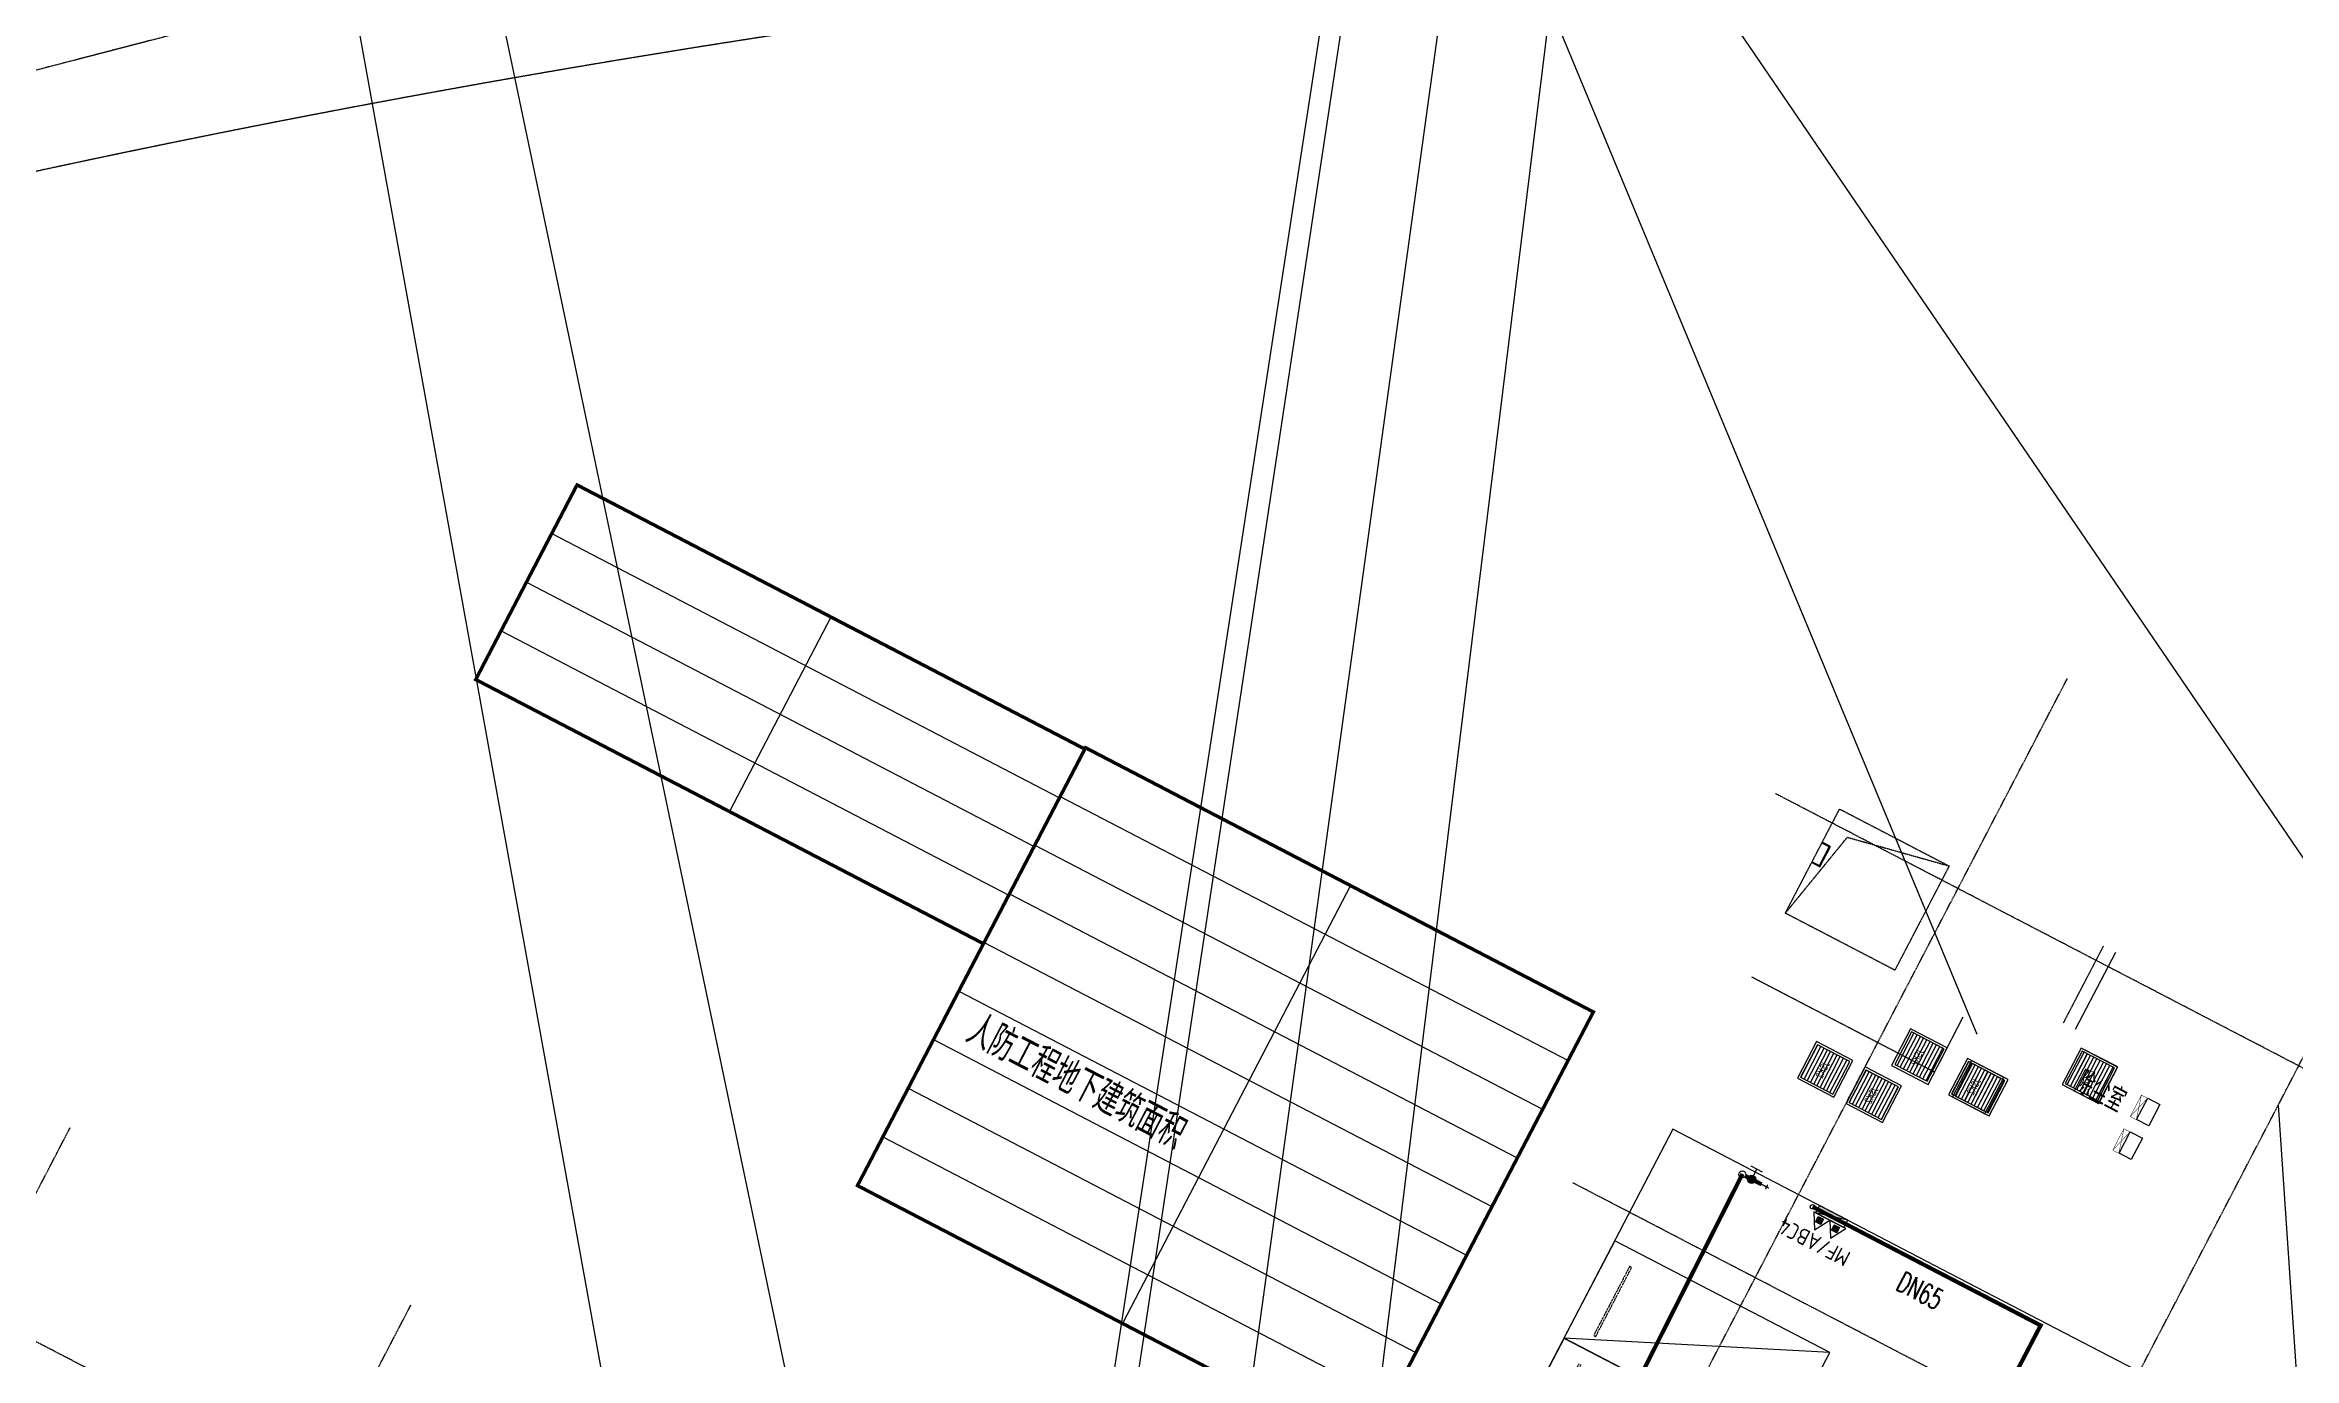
# Model space of a CAD drawing. Extents: x -1466470 to 922624, y -511729 to 590125.
# Drawn here: x -281017 to -231838, y 246144 to 274873 of the extents above; entities that cross this region are included whole.
import ezdxf
from ezdxf.xclip import XClip

# ---------------------------------------------------------------- set-up
doc = ezdxf.new("R2010")
doc.units = 0
doc.header["$LTSCALE"] = 10
doc.header["$MEASUREMENT"] = 0
doc.header["$XCLIPFRAME"] = 2
for name, pattern in [('104-6 B2核心筒$0$DASH', [0.35, 0.25, -0.1]), ('X-104 B2平面$0$ACAD_ISO04W100', [30, 24, -3, 0, -3]), ('X-104 B2平面$0$CENTER', [2, 1.25, -0.25, 0.25, -0.25]), ('X-104 B2平面$0$DOTE', [2.42, 2, -0.2, 0.02, -0.2]), ('X-104 B2平面$1$DASH', [0.35, 0.25, -0.1])]:
    doc.linetypes.add(name, pattern=pattern)
for name, color, linetype, plot in [('104-13 B2核心筒$0$04-不打印_辅助线', 165, 'Continuous', False), ('X-104 B2平面$0$04-不打印_辅助线', 165, 'Continuous', False), ('X-104 B2平面$0$04-不打印_面积', 5, 'Continuous', False), ('X-104 B2平面$1$DIM_MODI', 6, 'Continuous', False)]:
    doc.layers.add(name, color=color, linetype=linetype, plot=plot)
for name, color, linetype in [('104-6 B2核心筒$0$A-TECH_结构', 21, 'Continuous'), ('EQUIP_消火栓', 7, 'Continuous'), ('EQUIP_消防', 7, 'Continuous'), ('PIPE-消防', 1, 'Continuous'), ('PIPE-给水', 3, 'TG_J'), ('TEXT_消防', 7, 'Continuous'), ('VPIPE-消防', 1, 'Continuous'), ('X-104 B2平面$0$02-TEXT_房间', 7, 'Continuous'), ('X-104 B2平面$0$A-C_门', 150, 'Continuous'), ('X-104 B2平面$0$A-I_车位', 9, 'Continuous'), ('X-104 B2平面$0$A-SUR_看线', 231, 'Continuous'), ('X-104 B2平面$0$A_AXIS-轴线', 9, 'X-104 B2平面$0$DOTE'), ('X-104 B2平面$0$A_STR-砼墙', 51, 'Continuous'), ('X-104 B2平面$0$M-用地 红线', 20, 'X-104 B2平面$0$ACAD_ISO04W100'), ('X-104 B2平面$0$VPIPE-消防', 1, 'Continuous'), ('X-104 B2平面$0$人防分区指标', 5, 'Continuous'), ('X-104 B2平面$0$抗爆隔墙', 151, 'Continuous'), ('X-104 B2平面$0$文字1', 7, 'Continuous'), ('X-104 B2平面$0$集水坑&', 6, 'Continuous'), ('X-104 B2平面$1$A-C_门', 150, 'Continuous'), ('X-104 B2平面$1$集水坑&', 7, 'Continuous'), ('水-管线-给水低', 1, 'Continuous'), ('水-设备-给水', 7, 'Continuous'), ('水-阀门-给水', 7, 'Continuous')]:
    doc.layers.add(name, color=color, linetype=linetype)
doc.layers.get('X-104 B2平面$0$A-SUR_看线').off()
doc.styles.add('_TWT_PIPEDN', font='SIMPLEX', dxfattribs={"width": 0.8, "height": 3.5, "bigfont": 'HZTXT'})
doc.styles.get("Standard").update_dxf_attribs({"font": 'gbenor.shx', "bigfont": 'gbcbig.shx'})
doc.styles.add('TG_LINETYPE', font='romans2.shx', dxfattribs={"width": 0.8, "height": 3, "bigfont": 'hzdf2.shx'})
doc.styles.add('X-104 B2平面$0$20150624地库ZL1_t8_t8$0$20150624地库ZL1_t8_t8$0$华通样式', font='ros1.shx', dxfattribs={"width": 0.7, "height": 3.5, "bigfont": 'jd.shx'})
doc.styles.add('X-104 B2平面$0$_TCH_SPACE', font='ros.shx', dxfattribs={"width": 0.75, "height": 5, "bigfont": 'jd.shx'})
doc.styles.add('X-104 B2平面$0$TEXT', font='TSSDENG.shx', dxfattribs={"bigfont": 'GBCBIG.shx'})
doc.linetypes.add('TG_J', pattern='A,2,-0.3,["J",TG_LINETYPE,S=0.1,R=0,X=-0.23,Y=-0.15],0', length=2.3)
doc.linetypes.add('TG_XH', pattern='A,5,-0.6,["XH",TG_LINETYPE,S=0.1,R=0,X=-0.52,Y=-0.15],0', length=5.6)
pattern_1 = [(180, (-432649.534, -553252.195), (-7e-15, -79.375), [])]

# ---------------------------------------------------------------- blocks, each defined once
blk = doc.blocks.new('104-6 B2核心筒')
at = {"layer": '104-6 B2核心筒$0$A-TECH_结构', "linetype": '104-6 B2核心筒$0$DASH'}
for points in [[(56300, 54180), (56736, 56280), (59000, 56751)], [(56300, 54180), (56300, 56750), (59000, 56750), (59000, 54180), (56300, 54180)]]:
    blk.add_lwpolyline(points, dxfattribs=at)
blk = doc.blocks.new('X-104 B2平面$0$magy')
blk.add_lwpolyline([(0, 265), (300, 265), (300, -265), (0, -265)], close=True)
at = {"const_width": 10}
blk.add_lwpolyline([(455, 270), (455, -260), (305, -260), (305, 270)], close=True, dxfattribs=at)
for points in [[(305, 270), (455, -260)], [(455, 270), (305, -260)]]:
    blk.add_lwpolyline(points, dxfattribs=at)
blk = doc.blocks.new('X-104 B2平面$0$jgfd')
blk.add_lwpolyline([(5300, -1200), (0, -1200), (0, 1200), (5300, 1200), (5300, -1200), (0, 1200)])
at = {"linetype": 'X-104 B2平面$1$DASH', "ltscale": 0.001}
blk.add_lwpolyline([(550, -850), (550, 850), (600, 850), (600, -850)], close=True, dxfattribs=at)
blk = doc.blocks.new('104 轴线')
for p, q in [((-113685, 111729), (-249575, 182469)), ((-206397, 125945), (-177039, 182341)), ((-100664, 136743), (-183422, 179824)), ((-198946, 122066), (-169588, 178462)), ((-245448, 124995), (-220710, 172516)), ((-105097, 128228), (-187855, 171309)), ((-238076, 120964), (-213259, 168637))]:
    blk.add_line(p, q)
at = {"layer": 'Defpoints'}
blk.add_lwpolyline([(13135, -2670), (19996, 9914), (18926, 200140), (-165691, 199501, 0.064843), (-234306, 190322, 0.064894), (-298282, 163874), (-300993, 152958), (-177498, -41043), (-162540, -55229), (-143745, -84755), (-123037, -89354), (13135, -2670)], format="xyb", close=True, dxfattribs=at)
blk = doc.blocks.new('104-13 B2核心筒')
at = {"layer": '104-13 B2核心筒$0$04-不打印_辅助线'}
ref = blk.add_blockref('104 轴线', (287656, 163437), dxfattribs=dict(at, rotation=57.54087654753766))
XClip(ref).set_block_clipping_path([(-309787.1235870313, 156236.3262284864), (-264650.8410785095, 85274.8859858383), (-219747.6862062201, 113836.3339625026), (-264883.9687147418, 184797.7742051506)])
blk = doc.blocks.new('X-104 B2平面$1$A$C51037562')
at = {"layer": 'X-104 B2平面$1$集水坑&'}
h = blk.add_hatch(dxfattribs=at)
h.set_pattern_fill('ANSI31', color=256, scale=50, angle=135)
h.set_pattern_definition(pattern_1)
h.paths.add_polyline_path([(-850, 850), (-50, 850), (-50, 50), (-850, 50)])
for points in [[(-900, 900), (0, 900), (0, 0), (-900, 0)], [(-850, 850), (-50, 850), (-50, 50), (-850, 50)]]:
    blk.add_lwpolyline(points, close=True, dxfattribs=at)
blk = doc.blocks.new('X-104 B2平面$0$A$C026855F6')
at = {"layer": 'X-104 B2平面$0$VPIPE-消防', "linetype": 'Continuous'}
blk.add_circle((-201534, -29357), 50, dxfattribs=at)
blk = doc.blocks.new('X-104 B2平面')
at = {"layer": 'X-104 B2平面$0$04-不打印_辅助线'}
blk.add_lwpolyline([(-44882, 251698), (-49317, 254007), (-49316, 254007), (-55393, 257170), (-58879, 250472)], dxfattribs=at)
at = {"layer": 'X-104 B2平面$0$04-不打印_面积', "color": 250}
for points in [[(-14545, 223432), (-114405, 369837), (-155951, 369837)], [(-42154, 257698), (-16810, -114737), (61547, 245499)]]:
    blk.add_lwpolyline(points, dxfattribs=at)
at = {"layer": 'X-104 B2平面$0$A_STR-砼墙', "linetype": 'X-104 B2平面$1$DASH'}
for p, q in [((-45979, 261176), (-46857, 259491)), ((-49669, 258418), (-53661, 260496))]:
    blk.add_line(p, q, dxfattribs=at)
at = {"layer": 'X-104 B2平面$0$A_STR-砼墙', "color": 4}
for points in [[(-52355, 263007), (-52177, 262914), (-51947, 263358), (-52124, 263450)], [(-52346, 263024), (-52186, 262941), (-51973, 263349), (-52133, 263432)]]:
    blk.add_lwpolyline(points, dxfattribs=at)
at = {"layer": 'X-104 B2平面$0$M-用地 红线', "ltscale": 0.05}
blk.add_lwpolyline([(126192, 339615), (129909, 332635), (42826, 293093), (-48208, 291496), (-159475, 262615), (-190030, 243404)], dxfattribs=at)
for points in [[(150269, 94604), (155218, 103682), (155021, 138681), (159909, 158709), (159215, 281864), (139103, 301795), (-35476, 301191, 0.037486), (-78019, 297848, 0.037485), (-119585, 288192), (-136790, 276835), (-150600, 270983), (-164076, 264400), (-168009, 248564, -0.064894), (-104033, 275012, -0.064843), (-35418, 284191), (149199, 284830), (150269, 94604)], [(143408, 82020), (150269, 94604), (149199, 284830), (-35418, 284191, 0.064843), (-104033, 275012, 0.064894), (-168009, 248564), (-170720, 237648), (-47225, 43647), (-32267, 29461), (-13472, -65), (7236, -4664), (143408, 82020)], [(143408, 82020), (150269, 94604), (149199, 284830), (-35418, 284191, 0.064843), (-104033, 275012, 0.064894), (-168009, 248564), (-170720, 237648), (-47225, 43647), (-32267, 29461), (-13472, -65), (7236, -4664), (143408, 82020)]]:
    blk.add_lwpolyline(points, format="xyb", close=True, dxfattribs=at)
at = {"layer": 'X-104 B2平面$0$人防分区指标', "color": 1}
blk.add_line((-73800, 268377), (-76016, 264119), dxfattribs=at)
at = {"layer": 'X-104 B2平面$0$人防分区指标', "color": 1, "const_width": 75}
for points in [[(-81568, 267009), (-70465, 261229), (-68248, 265487), (-79352, 271267)], [(-73220, 255937), (-62116, 250157), (-57129, 259736), (-68233, 265517)]]:
    blk.add_lwpolyline(points, close=True, dxfattribs=at)
at = {"layer": 'X-104 B2平面$0$人防分区指标', "color": 1}
for points in [[(-79906, 270202), (-68802, 264422)], [(-80460, 269138), (-69356, 263358)], [(-81014, 268074), (-69911, 262294)], [(-81568, 267009), (-70465, 261229)], [(-68787, 264452), (-57683, 258672)], [(-69341, 263388), (-58238, 257608)], [(-69895, 262323), (-58792, 256543)], [(-62439, 262500), (-67426, 252921)], [(-70449, 261259), (-59346, 255479)], [(-71003, 260194), (-59900, 254414)], [(-71557, 259130), (-60454, 253350)], [(-72111, 258066), (-61008, 252286)], [(-72666, 257001), (-61562, 251221)]]:
    blk.add_lwpolyline(points, dxfattribs=at)
at = {"layer": 'X-104 B2平面$0$抗爆隔墙'}
blk.add_line((-45713, 261037), (-46590, 259352), dxfattribs=at)
at = {"layer": 'X-104 B2平面$1$A-C_门'}
blk.add_line((-49548, 258652), (-49040, 259628), dxfattribs=at)
at = {"layer": 'X-104 B2平面$1$DIM_MODI'}
for p, q in [((-37936, 445068), (-68719, 240992)), ((-66284, 239390), (-37936, 445068)), ((-37936, 445068), (-63154, 240528)), ((-48733, 259243), (-104357, 393184))]:
    blk.add_line(p, q, dxfattribs=at)
for points in [[(-68919, 243315), (-37936, 445068), (842, 445068)], [(-75175, 231730), (-104357, 393184), (-126954, 393184)], [(-70303, 230434), (-104357, 393184)]]:
    blk.add_lwpolyline(points, dxfattribs=at)
at = {"linetype": 'X-104 B2平面$0$CENTER', "rotation": 332.499102747414}
blk.add_blockref('104-6 B2核心筒', (-127888, 239836), dxfattribs=at)
at = {"rotation": 302.4591234524622}
blk.add_blockref('104-13 B2核心筒', (-162014, 239690), dxfattribs=at)
at = {"layer": 'X-104 B2平面$0$A-I_车位', "xscale": -1, "rotation": 152.500000000127}
for p in [(-57217, 253666), (-58325, 251537)]:
    blk.add_blockref('X-104 B2平面$0$jgfd', p, dxfattribs=at)
at = {"layer": 'X-104 B2平面$0$A-SUR_看线'}
blk.add_blockref('X-104 B2平面$0$A$C026855F6', (149199, 284830), dxfattribs=at)
at = {"layer": 'X-104 B2平面$0$A_AXIS-轴线', "rotation": 7.045863037328646e-07}
blk.add_blockref('104 轴线', (130274, 84690), dxfattribs=at)
at = {"layer": 'X-104 B2平面$1$A-C_门', "rotation": 152.5000138742291}
for p in [(-44861, 257477), (-45244, 256740)]:
    blk.add_blockref('X-104 B2平面$0$magy', p, dxfattribs=at)
at = {"layer": 'X-104 B2平面$1$集水坑&', "xscale": -1, "rotation": 62.5002222897244}
for p in [(-49808, 258152), (-51870, 257873), (-46080, 257733), (-50806, 257319), (-48477, 257460)]:
    blk.add_blockref('X-104 B2平面$1$A$C51037562', p, dxfattribs=at)
at = {"layer": 'X-104 B2平面$0$02-TEXT_房间', "style": 'X-104 B2平面$0$_TCH_SPACE', "width": 0.75}
blk.add_text('除尘室', height=520.9, rotation=332.5, dxfattribs=at).set_placement((-46651, 258023))
at = {"layer": 'X-104 B2平面$0$人防分区指标', "color": 1, "style": 'X-104 B2平面$0$TEXT'}
blk.add_text('人防工程地下建筑面积', height=723.4, rotation=332.5, dxfattribs=at).set_placement((-70902, 259097))
blk = doc.blocks.new('X-104 B2平面$0$A$C51037562')
at = {"layer": 'X-104 B2平面$0$集水坑&'}
h = blk.add_hatch(dxfattribs=at)
h.set_pattern_fill('ANSI31', color=256, scale=50, angle=135)
h.set_pattern_definition(pattern_1)
h.paths.add_polyline_path([(-850, 850), (-50, 850), (-50, 50), (-850, 50)])
for points in [[(-900, 900), (0, 900), (0, 0), (-900, 0)], [(-850, 850), (-50, 850), (-50, 50), (-850, 50)]]:
    blk.add_lwpolyline(points, close=True, dxfattribs=at)
at = {"layer": 'X-104 B2平面$0$文字1', "style": 'X-104 B2平面$0$20150624地库ZL1_t8_t8$0$20150624地库ZL1_t8_t8$0$华通样式', "width": 0.7}
blk.add_text('JSK2', height=175, dxfattribs=at).set_placement((-608, 407))
blk = doc.blocks.new('$VALVE$00000497')
for p, q in [((78, 138), (-78, 138)), ((0, 50), (0, 138))]:
    blk.add_line(p, q)
at = {"const_width": 49.6}
blk.add_lwpolyline([(25, 0, 1), (-25, 0, 1)], format="xyb", close=True, dxfattribs=at)
blk.add_circle((0, 0), 50)
blk = doc.blocks.new('$TwtSys$00000320')
at = {"const_width": 20}
for points in [[(0, 0), (0, -121)], [(-37, -83), (37, -83)]]:
    blk.add_lwpolyline(points, dxfattribs=at)
blk = doc.blocks.new('dfgdfgsdfgsdgdfgsdg')
at = {"layer": '水-管线-给水低', "linetype": 'Continuous', "ltscale": 1.5, "const_width": 90}
blk.add_lwpolyline([(-126574, 248570), (-126363, 248231)], dxfattribs=at)
at = {"layer": '水-管线-给水低', "linetype": 'Continuous'}
blk.add_circle((-126614, 248634), 75, dxfattribs=at)
at = {"layer": '水-设备-给水', "xscale": 1.5, "yscale": 1.5, "zscale": 1.5, "rotation": 32.01380127646564}
blk.add_blockref('$TwtSys$00000320', (-126363, 248231), dxfattribs=at)
at = {"layer": '水-阀门-给水', "xscale": 1.8, "yscale": 1.8, "zscale": 1.8, "rotation": 302.0138012764656}
blk.add_blockref('$VALVE$00000497', (-126491, 248436), dxfattribs=at)
blk = doc.blocks.new('$TWTSYS$00000546')
h = blk.add_hatch()
h.set_pattern_fill('ANSI31', color=256, scale=200, style=0)
h.set_pattern_definition([(45, (-38543.802, -6670.83), (-17.67767, 17.67767), [])])
h.paths.add_polyline_path([(-65, 174), (65, 174), (65, 44), (-65, 44)])
for points in [[(0, 344), (-198, 0), (198, 0)], [(-65, 174), (65, 174), (65, 44), (-65, 44)]]:
    blk.add_lwpolyline(points, close=True)
blk = doc.blocks.new('$TwtSys$00000434')
for p, q in [((-0.5, 0.5), (-0.5, -0.5)), ((-0.5, -0.5), (0.5, 0.5)), ((0.5, 0.5), (-0.5, 0.5)), ((0.5, -0.5), (0.5, 0.5)), ((-0.5, -0.5), (0.5, -0.5))]:
    blk.add_line(p, q)
blk.add_solid([(0.5, -0.5), (0.5, 0.5), (-0.5, -0.5)])

msp = doc.modelspace()

# ---------------------------------------------------------------- hatches: boundary and pattern name
at = {"layer": 'PIPE-消防', "linetype": 'TG_XH'}
for points in [[(-237379.1, 246857.5), (-237358.3, 246897.4), (-237318.4, 246876.6)], [(-237379.1, 246857.5), (-237339.1, 246836.7), (-237318.4, 246876.6)]]:
    msp.add_hatch(color=256, dxfattribs=at).paths.add_polyline_path(points)

# ---------------------------------------------------------------- linework, layer by layer
at = {"layer": 'PIPE-消防', "linetype": 'TG_XH', "ltscale": 1.5, "const_width": 90}
for points in [[(-242364.8, 249452.9), (-237379.1, 246857.5)], [(-237379.1, 246857.5), (-241497.6, 238945.8)]]:
    msp.add_lwpolyline(points, dxfattribs=at)
at = {"layer": 'PIPE-给水', "linetype": 'Continuous', "ltscale": 1.5, "const_width": 90}
msp.add_lwpolyline([(-247986.4, 242059.9), (-243898.3, 250171.4)], dxfattribs=at)
at = {"layer": 'VPIPE-消防', "linetype": 'Continuous'}
msp.add_circle((-242364.8, 249452.9), 50, dxfattribs=at)
at = {"layer": 'X-104 B2平面$0$A-C_门'}
msp.add_line((-239577.9, 252632.2), (-239069.9, 253607.9), dxfattribs=at)

# ---------------------------------------------------------------- block references
msp.add_blockref('X-104 B2平面', (-190030.1, -6020))
at = {"rotation": 30.78445355495418}
msp.add_blockref('dfgdfgsdfgsdgdfgsdg', (-7876.3, 101362.6, -67187.3), dxfattribs=at)
at = {"layer": 'EQUIP_消火栓', "xscale": 700, "yscale": 180, "zscale": 700, "rotation": 152.5000138824565}
msp.add_blockref('$TwtSys$00000434', (-241948.1, 249239.7), dxfattribs=at)
at = {"layer": 'EQUIP_消防', "rotation": 152.5000138824565}
for p in [(-242165.6, 249251.5), (-241813.7, 249068.3)]:
    msp.add_blockref('$TWTSYS$00000546', p, dxfattribs=at)
at = {"layer": 'X-104 B2平面$0$集水坑&', "xscale": -1, "rotation": 62.5002222897244}
for p in [(-239838.1, 252132.2), (-241900.1, 251852.8), (-236109.7, 251713.3), (-240835.7, 251298.7), (-238596.3, 251485.8)]:
    msp.add_blockref('X-104 B2平面$0$A$C51037562', p, dxfattribs=at)

# ---------------------------------------------------------------- texts
at = {"layer": 'TEXT_消防'}
msp.add_text('MF/ABC4', height=350, rotation=152.50001, dxfattribs=at).set_placement((-241507.4, 248444))
at = {"layer": 'TEXT_消防', "linetype": 'TG_XH', "style": '_TWT_PIPEDN', "width": 0.64}
msp.add_text('DN65', height=450, rotation=332.49999, dxfattribs=at).set_placement((-240573.3, 247654.2))

doc.saveas('drawing.dxf')
